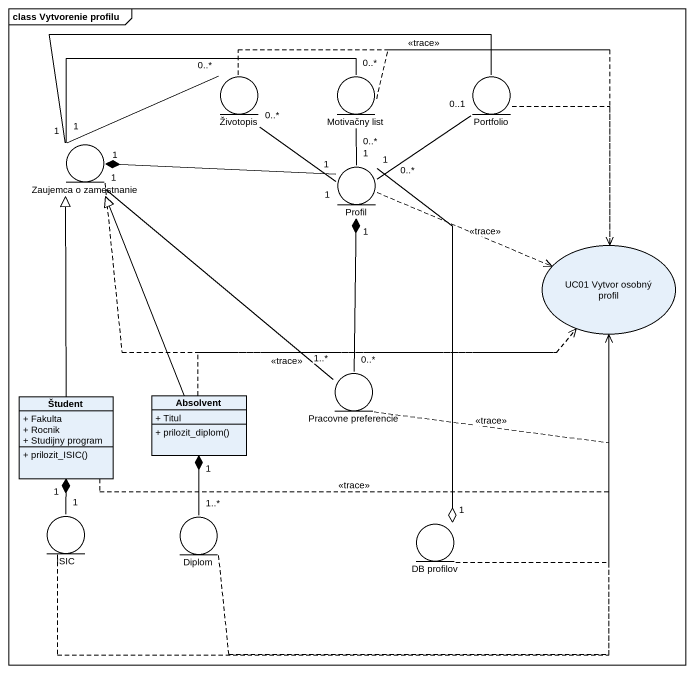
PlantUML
@startuml
mainframe class Vytvorenie profilu
allowmixing
hide circle
hide empty members
skinparam classAttributeIconSize 0
entity Životopis
entity "Motivačny list" as Motivačny_list
entity Portfolio
entity "Zaujemca o zamestnanie" as Zaujemca_o_zamestnanie
entity Profil
usecase "UC01 Vytvor osobný profil" as UC01_Vytvor_osobný_profil
entity "Pracovne preferencie" as Pracovne_preferencie
class Študent {
  + Fakulta
  + Rocnik
  + Studijny program
  + prilozit_ISIC()
}
class Absolvent {
  + Titul
  + prilozit_diplom()
}
entity ISIC
entity Diplom
entity "DB profilov" as DB_profilov
Životopis "0..*" -- "1" Zaujemca_o_zamestnanie
Životopis "0..*" -- "1" Profil
Životopis .right.> UC01_Vytvor_osobný_profil : <<trace>>
Motivačny_list "0..*" -left- "1" Zaujemca_o_zamestnanie
Motivačny_list "0..*" -- "1" Profil
Motivačny_list ..> UC01_Vytvor_osobný_profil
Portfolio -left- Zaujemca_o_zamestnanie
Portfolio ..> UC01_Vytvor_osobný_profil
Zaujemca_o_zamestnanie .right.> UC01_Vytvor_osobný_profil : <<trace>>
Profil "1" -up- "0..1" Portfolio
Profil "1" -left-* "1" Zaujemca_o_zamestnanie
Profil .right.> UC01_Vytvor_osobný_profil : <<trace>>
Profil "0..*" --o "1" DB_profilov
Pracovne_preferencie "1..*" -up- "1" Zaujemca_o_zamestnanie
Pracovne_preferencie "0..*" -up-* "1" Profil
Pracovne_preferencie .right.> UC01_Vytvor_osobný_profil : <<trace>>
Študent -up-|> Zaujemca_o_zamestnanie
Študent .right.> UC01_Vytvor_osobný_profil : <<trace>>
Absolvent -up-|> Zaujemca_o_zamestnanie
Absolvent .right.> UC01_Vytvor_osobný_profil
ISIC .right.> UC01_Vytvor_osobný_profil
ISIC "1" -up-* "1" Študent
Diplom .up.> UC01_Vytvor_osobný_profil
Diplom "1..*" -up-* "1" Absolvent
DB_profilov .up.> UC01_Vytvor_osobný_profil
@enduml
